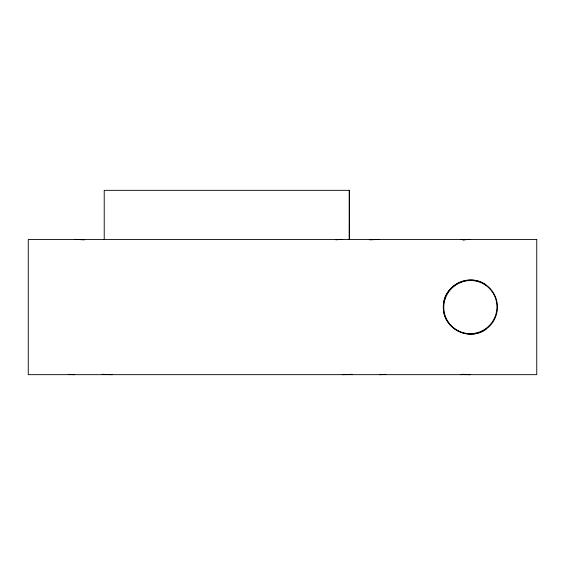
<?xml version="1.0" encoding="UTF-8"?>
<svg xmlns="http://www.w3.org/2000/svg" width="565" height="565" viewBox="0 0 565 565"><rect width="100%" height="100%" fill="white"/><g stroke="black" fill="none" stroke-linecap="round" stroke-linejoin="round"><path stroke-width="0.85" d="M486.288 328.943C469.677 342.171 442.43 328.286 443.363 307.078C442.43 285.869 469.677 271.984 486.288 285.205M460.814 374.659L463.328 374.291L466.817 374.659M460.814 239.489L463.328 239.864L466.817 239.489M349.297 190.341L349.297 239.489L349.318 190.341L104.221 190.341L104.221 239.489M470.398 374.659A67.581 67.581 0 0 1 464.112 374.369M463.328 239.864A67.581 67.581 0 0 1 470.398 239.489M369.807 239.857A26.725 2.648 -5.7 0 1 379.609 239.496M385.839 374.284A26.725 2.648 5.7 0 1 379.609 374.644M335.963 239.857A26.725 2.648 5.7 0 1 342.192 239.496M352.002 374.284A26.725 2.648 -5.7 0 1 342.192 374.644M74.58 239.496A26.725 2.648 5.7 0 1 84.383 239.857M74.58 374.644A26.725 2.648 -5.7 0 1 68.351 374.284M111.997 374.644A26.725 2.648 5.7 0 1 102.187 374.284M536.75 239.489L28.25 239.489L28.25 374.659L536.75 374.659L536.75 239.489M453.384 328.081A27.035 27.035 0 0 0 497.094 311.308A27.035 27.035 0 0 0 460.708 281.836A27.035 27.035 0 0 0 453.384 328.081M477.121 332.764A26.71 26.463 -45 0 0 489.248 288.221A26.71 26.463 -45 0 0 444.712 300.347A26.71 26.463 -45 0 0 477.121 332.764"/></g></svg>
